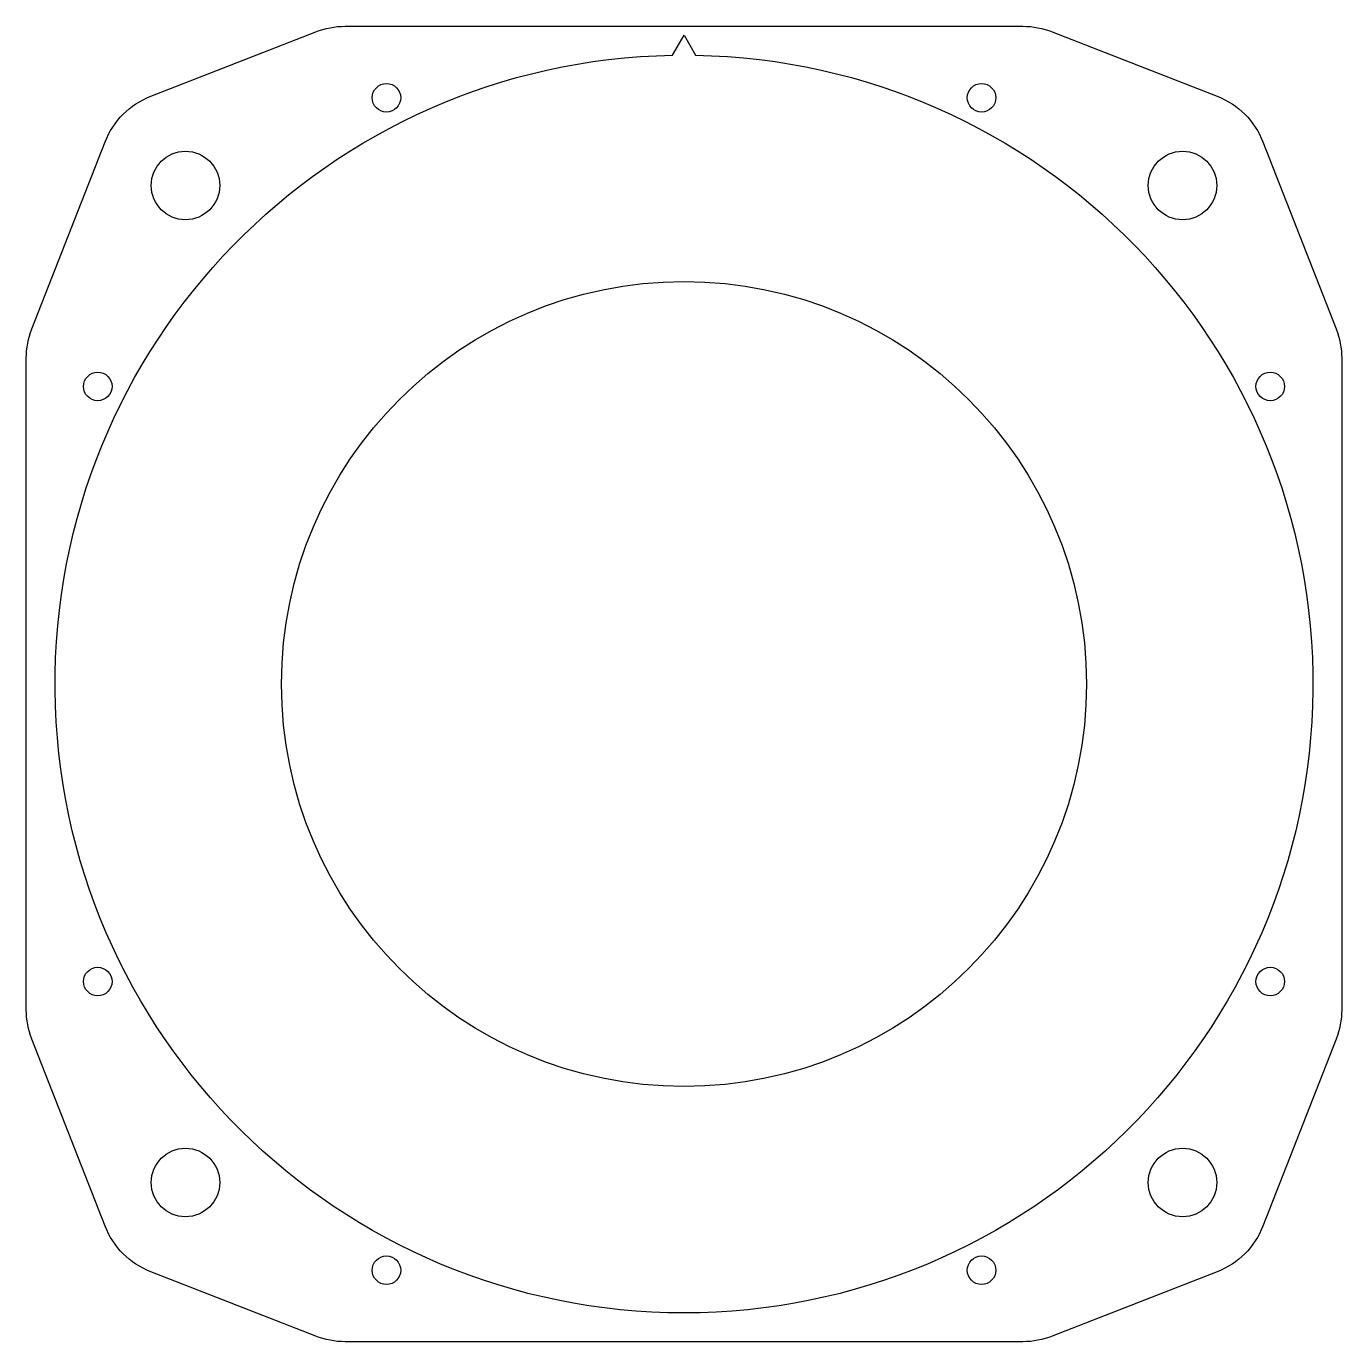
# Model space of a CAD drawing. Header units: millimetres. Extents: x -41.5 to 41.5, y -41.5 to 41.5.
import ezdxf

# ---------------------------------------------------------------- set-up
doc = ezdxf.new("R2010")
doc.units = ezdxf.units.MM
doc.layers.get('0').update_dxf_attribs({"linetype": 'CONTINUOUS'})

msp = doc.modelspace()

# ---------------------------------------------------------------- linework, layer by layer
for points in [[(-41.11572476457113, -22.388480317783944, -0.09358466928968884), (-41.46550000000002, -20.53608357932916), (-41.465500000000006, 20.53608357932916, -0.09358466928968906), (-41.11572476457113, 22.38848031778394), (-36.49938033203978, 34.176639033051316, -0.20931331328785194), (-33.61661075416158, 37.05639923759416), (-23.21391791140236, 41.11765694299774, -0.09332127322703075), (-21.366462724709553, 41.465500000000006), (21.366462724709557, 41.465500000000006, -0.09332127322702191), (23.213917911402362, 41.11765694299774), (33.616610754161584, 37.05639923759414, -0.20931331328785044), (36.49938033203978, 34.17663903305132), (41.11572476457112, 22.38848031778394, -0.0935846692896876), (41.465500000000006, 20.53608357932916), (41.465500000000006, -20.53608357932916, -0.09358466928968906), (41.11572476457113, -22.38848031778394), (36.49938033203976, -34.176639033051316, -0.20931331328785135), (33.61661075416157, -37.05639923759414), (23.21391791140236, -41.11765694299773, -0.09332127322701933), (21.366462724709553, -41.465500000000006), (-21.366462724709564, -41.465500000000006, -0.09332127322702202), (-23.213917911402365, -41.11765694299774), (-33.616610754161584, -37.05639923759415, -0.20931331328785194), (-36.49938033203978, -34.17663903305132)], [(-41.11572476457113, -22.388480317783944, -0.09358466928968884), (-41.46550000000002, -20.53608357932916), (-41.465500000000006, 20.53608357932916, -0.09358466928968906), (-41.11572476457113, 22.38848031778394), (-36.49938033203978, 34.176639033051316, -0.20931331328785194), (-33.61661075416158, 37.05639923759416), (-23.21391791140236, 41.11765694299774, -0.09332127322703075), (-21.366462724709553, 41.465500000000006), (21.366462724709557, 41.465500000000006, -0.09332127322702191), (23.213917911402362, 41.11765694299774), (33.616610754161584, 37.05639923759414, -0.20931331328785044), (36.49938033203978, 34.17663903305132), (41.11572476457112, 22.38848031778394, -0.0935846692896876), (41.465500000000006, 20.53608357932916), (41.465500000000006, -20.53608357932916, -0.09358466928968906), (41.11572476457113, -22.38848031778394), (36.49938033203976, -34.176639033051316, -0.20931331328785135), (33.61661075416157, -37.05639923759414), (23.21391791140236, -41.11765694299773, -0.09332127322701933), (21.366462724709553, -41.465500000000006), (-21.366462724709564, -41.465500000000006, -0.09332127322702202), (-23.213917911402365, -41.11765694299774), (-33.616610754161584, -37.05639923759415, -0.20931331328785194), (-36.49938033203978, -34.17663903305132)], [(0.7255205109419913, 39.64336161311503, -109.29168840472842), (-0.7255205109420415, 39.64336161311503), (0, 40.9)], [(0.7255205109419913, 39.64336161311503, -109.29168840472842), (-0.7255205109420415, 39.64336161311503), (0, 40.9)]]:
    msp.add_lwpolyline(points, format="xyb", close=True)
for centre, radius in [((-18.760000000000005, 36.96), 0.8999999999999999), ((-18.760000000000005, 36.96), 0.8999999999999999), ((18.76, 36.96), 0.8999999999999999), ((18.76, 36.96), 0.8999999999999999), ((-31.43089642374204, 31.430896423742034), 2.159), ((-31.43089642374204, 31.430896423742034), 2.159), ((31.430896423742038, 31.430896423746987), 2.159), ((31.430896423742038, 31.430896423746987), 2.159), ((0, 0), 25.375), ((-36.96, 18.760000000000005), 0.8999999999999999), ((-36.96, 18.760000000000005), 0.8999999999999999), ((36.96, 18.760000000000005), 0.8999999999999999), ((36.96, 18.760000000000005), 0.8999999999999999), ((-36.96, -18.760000000000005), 0.8999999999999999), ((-36.96, -18.760000000000005), 0.8999999999999999), ((36.96, -18.760000000000005), 0.8999999999999999), ((36.96, -18.760000000000005), 0.8999999999999999), ((-31.430896423742052, -31.430896423742034), 2.159), ((-31.430896423742052, -31.430896423742034), 2.159), ((31.43089642374205, -31.43089642374204), 2.159), ((31.43089642374205, -31.43089642374204), 2.159), ((-18.760000000000005, -36.96), 0.8999999999999999), ((-18.760000000000005, -36.96), 0.8999999999999999), ((18.76, -36.96), 0.8999999999999999), ((18.76, -36.96), 0.8999999999999999)]:
    msp.add_circle(centre, radius)

doc.saveas('drawing.dxf')
